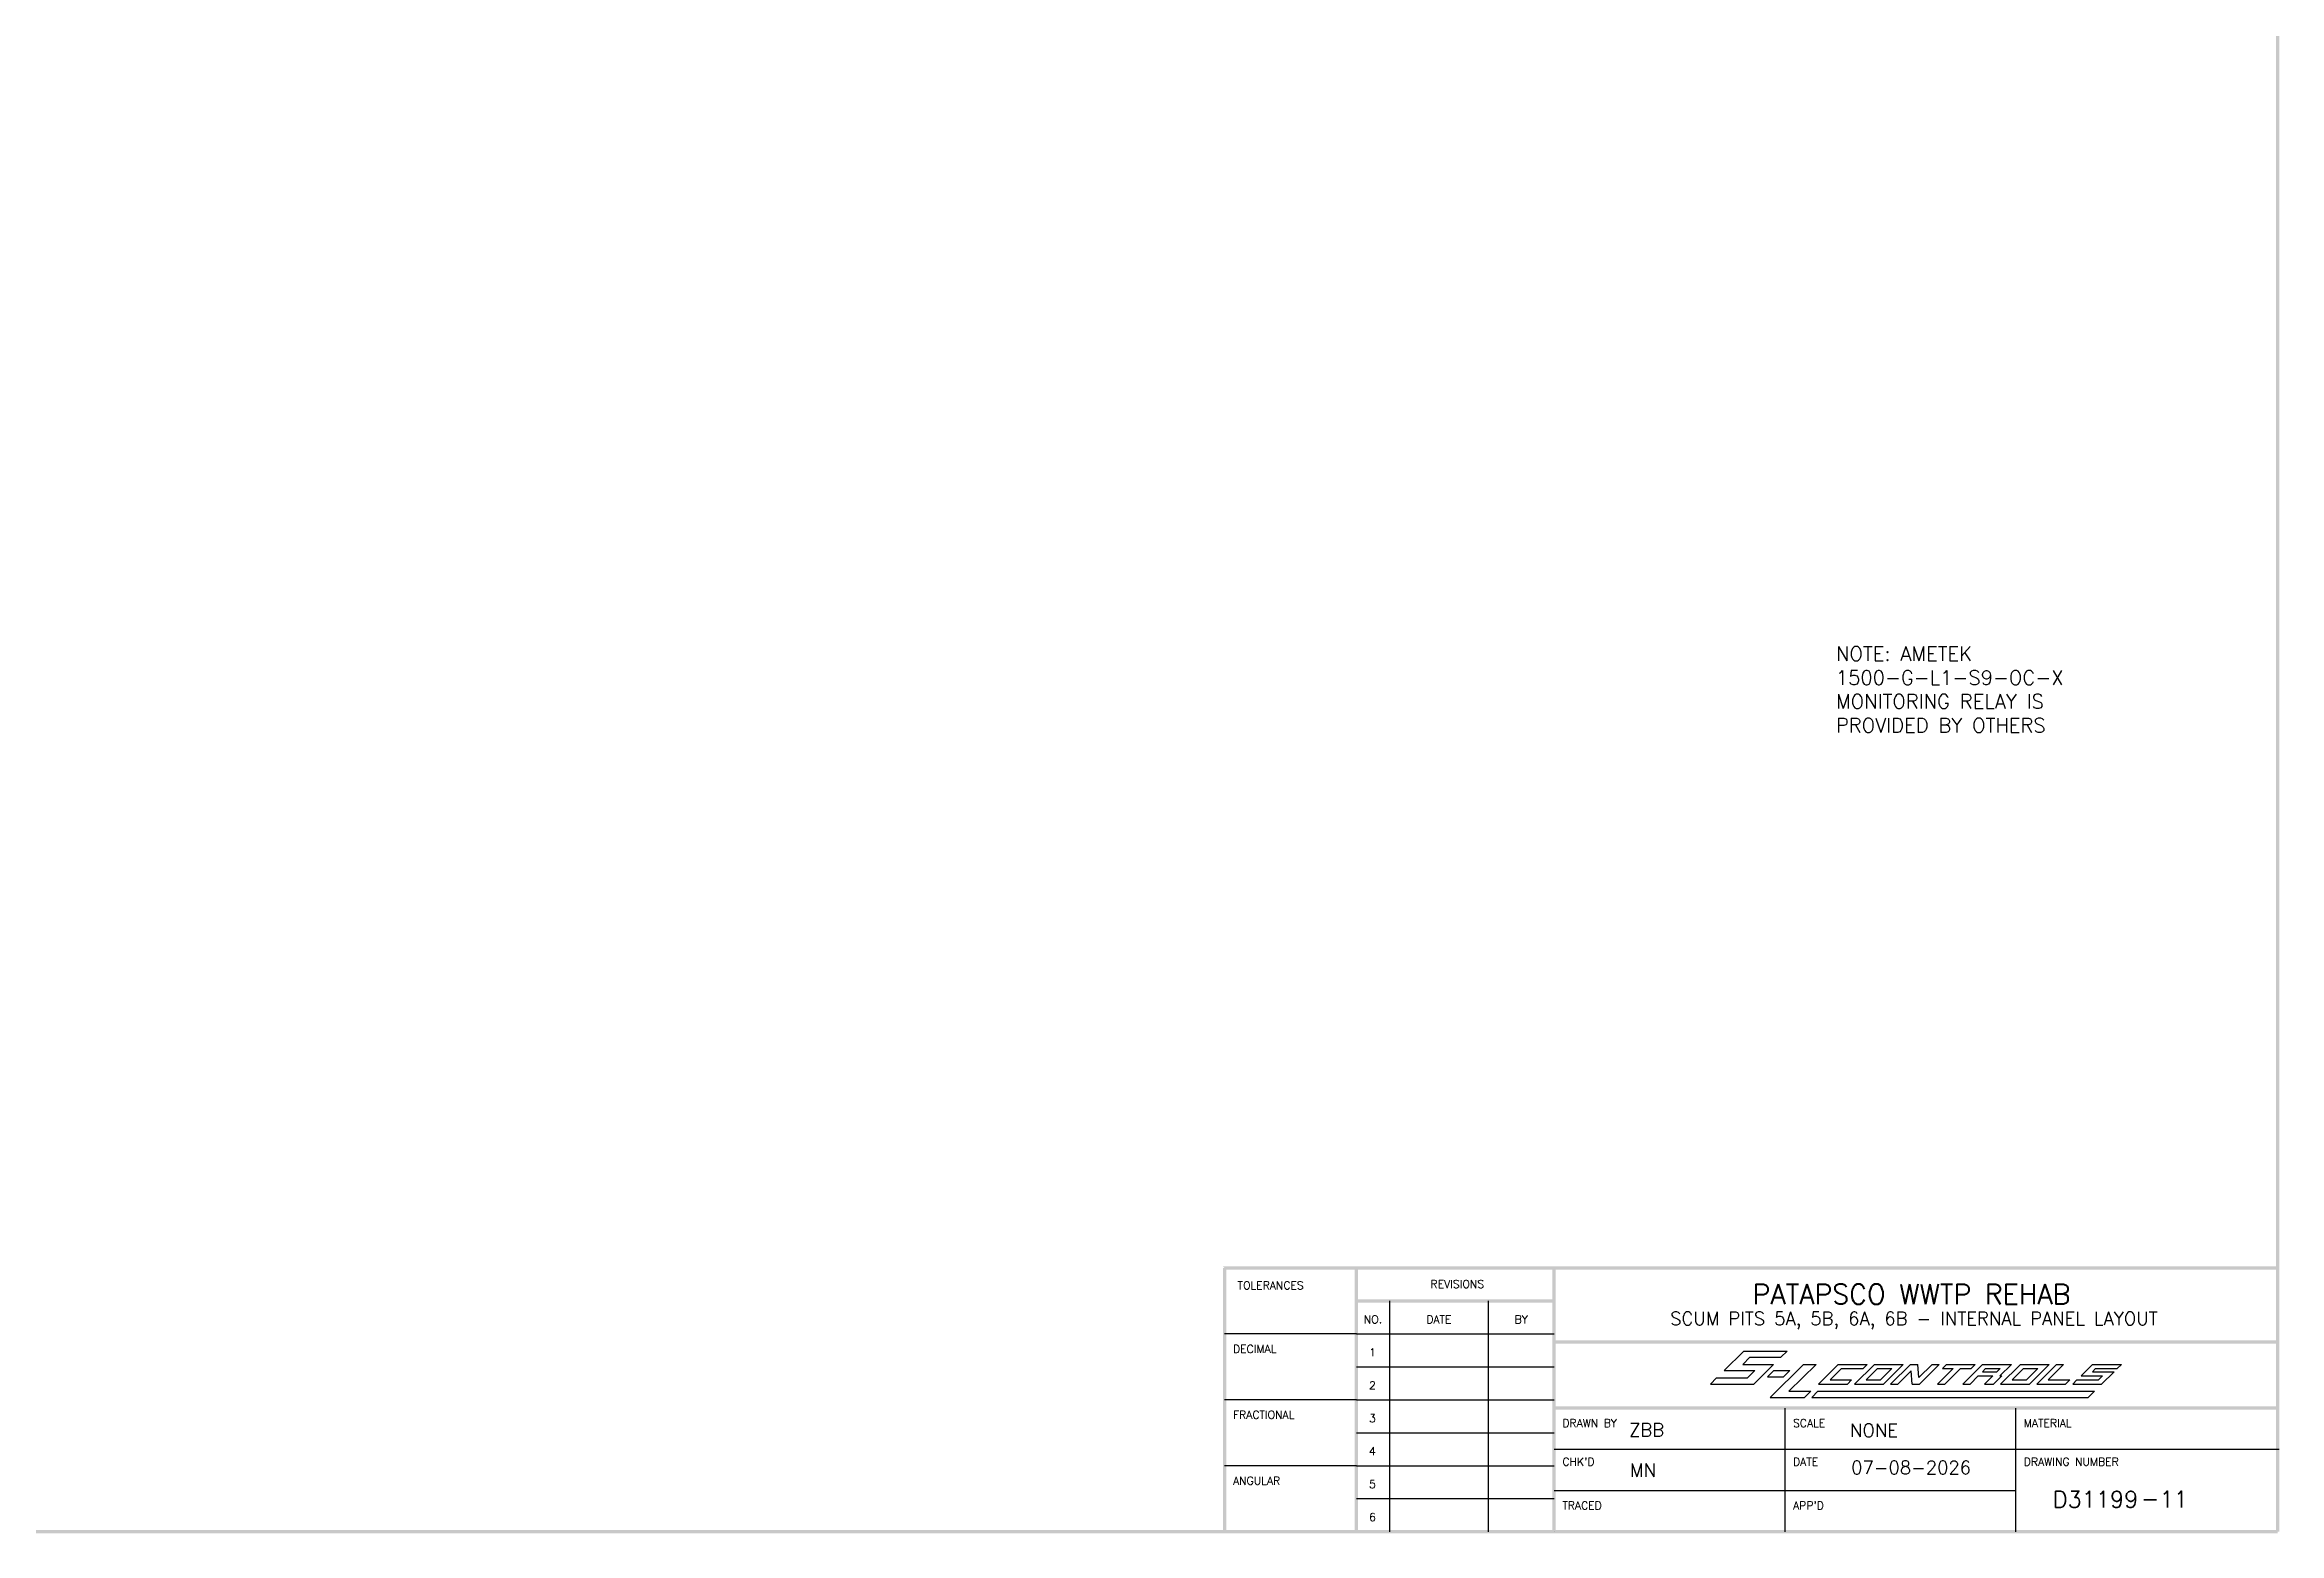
# Model space of a CAD drawing. Header units: inches. Extents: x 0 to 78.1, y 0 to 52.
# Drawn here: x 39.04 to 78.07, y 0 to 26.01 of the extents above; entities that cross this region are included whole.
import ezdxf
from ezdxf.enums import TextEntityAlignment as Align

# ---------------------------------------------------------------- set-up
doc = ezdxf.new("R2010")
doc.units = ezdxf.units.IN
doc.header["$MEASUREMENT"] = 0
doc.layers.add('PSYMS', color=7, linetype='Continuous')
doc.styles.add('ROMANS', font='ROMANS')
doc.styles.get("Standard").update_dxf_attribs({"font": 'romans.shx'})

# ---------------------------------------------------------------- blocks, each defined once
blk = doc.blocks.new('LOGO')
at = {"color": 4}
for p, q in [((1.288, 0.284), (1.438, 0.432)), ((1.43, 0.331), (1.485, 0.386)), ((1.438, 0.432), (1.766, 0.432)), ((1.485, 0.386), (1.718, 0.386)), ((1.718, 0.386), (1.766, 0.432)), ((1.185, 0.182), (1.232, 0.229)), ((1.185, 0.182), (1.513, 0.182)), ((1.232, 0.229), (1.466, 0.229)), ((1.288, 0.284), (1.521, 0.284)), ((1.43, 0.331), (1.663, 0.331)), ((1.466, 0.229), (1.521, 0.284)), ((1.513, 0.182), (1.663, 0.331)), ((1.617, 0.237), (1.665, 0.284)), ((1.617, 0.237), (1.74, 0.237)), ((1.638, 0.081), (1.891, 0.331)), ((1.665, 0.284), (1.788, 0.284)), ((1.74, 0.237), (1.788, 0.284)), ((1.78, 0.128), (1.986, 0.331)), ((1.891, 0.331), (1.986, 0.331)), ((1.638, 0.081), (1.898, 0.081)), ((1.78, 0.128), (1.946, 0.128)), ((1.898, 0.081), (1.946, 0.128)), ((1.953, 0.081), (2, 0.128)), ((1.953, 0.081), (4.049, 0.081)), ((2, 0.128), (2.176, 0.128)), ((2.169, 0.128), (4.097, 0.128)), ((4.049, 0.081), (4.097, 0.128))]:
    blk.add_line(p, q, dxfattribs=at)
at = {"color": 6}
for p, q in [((2.005, 0.182), (2.155, 0.331)), ((2.005, 0.182), (2.224, 0.182)), ((2.092, 0.214), (2.179, 0.3)), ((2.092, 0.214), (2.256, 0.214)), ((2.155, 0.331), (2.374, 0.331)), ((2.179, 0.3), (2.343, 0.3)), ((2.224, 0.182), (2.256, 0.214)), ((2.279, 0.182), (2.429, 0.331)), ((2.279, 0.182), (2.498, 0.182)), ((2.343, 0.3), (2.374, 0.331)), ((2.365, 0.214), (2.452, 0.3)), ((2.365, 0.214), (2.475, 0.214)), ((2.429, 0.331), (2.648, 0.331)), ((2.452, 0.3), (2.561, 0.3)), ((2.475, 0.214), (2.561, 0.3)), ((2.498, 0.182), (2.648, 0.331)), ((2.552, 0.182), (2.702, 0.331)), ((2.552, 0.182), (2.607, 0.182)), ((2.607, 0.182), (2.707, 0.282)), ((2.702, 0.331), (2.757, 0.331)), ((2.716, 0.182), (2.707, 0.282)), ((2.716, 0.182), (2.771, 0.182)), ((2.766, 0.232), (2.757, 0.331)), ((2.766, 0.232), (2.866, 0.331)), ((2.771, 0.182), (2.921, 0.331)), ((2.866, 0.331), (2.921, 0.331)), ((2.908, 0.182), (3.026, 0.3)), ((2.908, 0.182), (2.962, 0.182)), ((2.944, 0.3), (2.976, 0.331)), ((2.944, 0.3), (3.026, 0.3)), ((2.962, 0.182), (3.081, 0.3)), ((2.976, 0.331), (3.194, 0.331)), ((3.081, 0.3), (3.163, 0.3)), ((3.099, 0.182), (3.249, 0.331)), ((3.099, 0.182), (3.154, 0.182)), ((3.154, 0.182), (3.217, 0.245)), ((3.163, 0.3), (3.194, 0.331)), ((3.217, 0.245), (3.326, 0.245)), ((3.249, 0.331), (3.468, 0.331)), ((3.249, 0.276), (3.272, 0.3)), ((3.249, 0.276), (3.358, 0.276)), ((3.263, 0.182), (3.326, 0.245)), ((3.263, 0.182), (3.332, 0.182)), ((3.272, 0.3), (3.382, 0.3)), ((3.332, 0.182), (3.395, 0.245)), ((3.358, 0.276), (3.382, 0.3)), ((3.381, 0.245), (3.468, 0.331)), ((3.381, 0.245), (3.395, 0.245)), ((3.386, 0.182), (3.536, 0.331)), ((3.386, 0.182), (3.605, 0.182)), ((3.473, 0.214), (3.559, 0.3)), ((3.473, 0.214), (3.582, 0.214)), ((3.536, 0.331), (3.755, 0.331)), ((3.559, 0.3), (3.669, 0.3)), ((3.582, 0.214), (3.669, 0.3)), ((3.605, 0.182), (3.755, 0.331)), ((3.66, 0.182), (3.81, 0.331)), ((3.66, 0.182), (3.878, 0.182)), ((3.746, 0.214), (3.864, 0.331)), ((3.746, 0.214), (3.91, 0.214)), ((3.81, 0.331), (3.864, 0.331)), ((3.878, 0.182), (3.91, 0.214)), ((3.933, 0.182), (3.965, 0.214)), ((3.933, 0.182), (4.152, 0.182)), ((3.965, 0.214), (4.129, 0.214)), ((3.996, 0.245), (4.083, 0.331)), ((3.996, 0.245), (4.16, 0.245)), ((4.037, 0.245), (4.147, 0.245)), ((4.083, 0.331), (4.302, 0.331)), ((4.083, 0.276), (4.106, 0.3)), ((4.083, 0.276), (4.178, 0.276)), ((4.083, 0.276), (4.247, 0.276)), ((4.106, 0.3), (4.27, 0.3)), ((4.129, 0.214), (4.16, 0.245)), ((4.152, 0.182), (4.247, 0.276)), ((4.27, 0.3), (4.302, 0.331))]:
    blk.add_line(p, q, dxfattribs=at)
blk = doc.blocks.new('S&L Title Block V2')
at = {"color": 2}
for p, q in [((27.15, 1.763), (27.15, 0.012)), ((27.9, 1.763), (27.9, 0.012)), ((26.9, 1.513), (25.9, 1.513)), ((26.9, 1.513), (28.4, 1.513)), ((26.9, 1.263), (28.4, 1.263)), ((26.9, 1.013), (25.9, 1.013)), ((26.9, 1.013), (28.4, 1.013)), ((30.15, 0.95), (30.15, 0.012)), ((31.9, 0.95), (31.9, 0.012)), ((26.9, 0.763), (28.4, 0.763)), ((26.9, 0.513), (25.9, 0.513)), ((26.9, 0.513), (28.4, 0.513)), ((28.4, 0.638), (33.9, 0.638)), ((26.9, 0.263), (28.4, 0.263)), ((28.4, 0.325), (31.9, 0.325)), ((28.4, 0.012), (28.4, 0.012))]:
    blk.add_line(p, q, dxfattribs=at)
for points in [[(33.9, 22.587), (33.875, 22.562), (33.9, 0.012), (33.875, 0.012)], [(25.887, 2.025), (25.912, 2), (33.9, 2.025), (33.9, 2)], [(25.887, 0.012), (25.912, 0.012), (25.887, 2.013), (25.912, 2.013)], [(26.887, 0.012), (26.912, 0.012), (26.887, 2.013), (26.912, 2.013)], [(28.387, 0.012), (28.412, 0.012), (28.387, 2.013), (28.412, 2.013)], [(26.9, 1.775), (26.9, 1.75), (28.4, 1.775), (28.4, 1.75)], [(28.4, 1.463), (28.4, 1.438), (33.9, 1.463), (33.9, 1.438)], [(28.4, 0.963), (28.4, 0.938), (33.9, 0.963), (33.9, 0.938)], [(33.888, 0), (33.888, 0.025), (0, 0), (0.025, 0.025)]]:
    blk.add_trace(points, dxfattribs=at)
at = {"color": 2, "linetype": 'Continuous'}
blk.add_blockref('LOGO', (28.4, 0.95), dxfattribs=at)
at = {"color": 2, "style": 'ROMANS'}
for s, p in [('TOLERANCES', (26.249, 1.851)), ('REVISIONS', (27.665, 1.861)), ('NO.', (27.025, 1.593)), ('DATE', (27.525, 1.593)), ('BY', (28.15, 1.593))]:
    blk.add_text(s, height=0.06, dxfattribs=at).set_placement(p, align=Align.CENTER)
for s, p in [('DECIMAL', (25.964, 1.369)), ('1', (26.995, 1.343)), ('2', (26.995, 1.093)), ('FRACTIONAL', (25.964, 0.869)), ('3', (26.995, 0.843)), ('DRAWN BY', (28.462, 0.806)), ('SCALE', (30.212, 0.806)), ('MATERIAL', (31.962, 0.806)), ('4', (26.995, 0.593)), ("CHK'D", (28.462, 0.513)), ('DATE', (30.212, 0.513)), ('DRAWING NUMBER', (31.962, 0.513)), ('ANGULAR', (25.964, 0.369)), ('5', (26.995, 0.343)), ('TRACED', (28.462, 0.181)), ("APP'D", (30.212, 0.181)), ('6', (26.995, 0.093))]:
    blk.add_text(s, height=0.06, dxfattribs=at).set_placement(p)
blk.add_text('-', height=0.125).set_placement((32.921, 0.2), align=Align.CENTER)
for tag, height, p in [('TITLE#1', 0.15, (31.11, 1.739)), ('TITLE#2', 0.1, (31.129, 1.58))]:
    blk.add_attdef(tag, text='', height=height).set_placement(p, align=Align.CENTER)
for tag, p, height in [('DRAWNBY', (28.968, 0.735), 0.1), ('SCALE', (30.644, 0.731), 0.1), ('CHKBY', (28.975, 0.429), 0.1), ('DATE', (30.653, 0.449), 0.1), ('SH#', (32.993, 0.197), 0.125)]:
    blk.add_attdef(tag, p, '', height=height)
blk.add_attdef('JOB#', text='', height=0.125).set_placement((32.83, 0.195), align=Align.RIGHT)
at = {"flags": 9}
blk.add_attdef('WD_TB', (0, 0), '', height=0.1, dxfattribs=at)

msp = doc.modelspace()

# ---------------------------------------------------------------- block references
at = {"xscale": 2.303034105759808, "yscale": 2.303034105759808, "zscale": 2.303034105759808}
msp.add_blockref('S&L Title Block V2', (0, 0), dxfattribs=at).add_auto_attribs({'SH#': '11', 'JOB#': 'D31199', 'DATE': '07-08-2026', 'SCALE': 'NONE', 'CHKBY': 'MN', 'DRAWNBY': 'ZBB', 'TITLE#2': 'SCUM PITS 5A, 5B, 6A, 6B - INTERNAL PANEL LAYOUT', 'TITLE#1': 'PATAPSCO WWTP REHAB'})

# ---------------------------------------------------------------- texts
at = {"layer": 'PSYMS', "insert": (70.32729, 15.49296), "char_height": 0.25, "attachment_point": 1}
msp.add_mtext_dynamic_manual_height_columns('NOTE: AMETEK 1500-G-L1-S9-OC-X MONITORING RELAY IS PROVIDED BY OTHERS', width=5.171539, gutter_width=1.25, heights=[0], dxfattribs=at)

doc.saveas('drawing.dxf')
